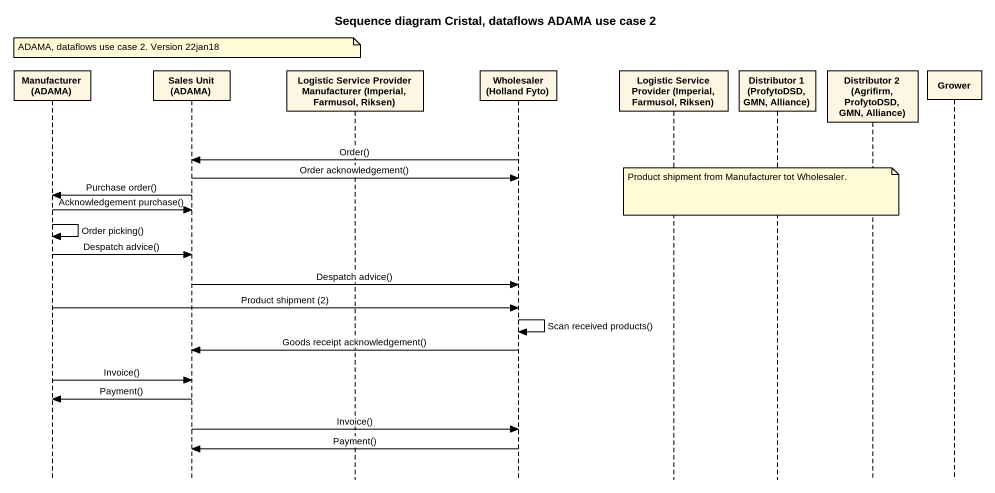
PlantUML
@startuml
title Sequence diagram Cristal, dataflows ADAMA use case 2
hide footbox
participant "Manufacturer (ADAMA)" as Manufacturer_ADAMA
participant "Sales Unit (ADAMA)" as Sales_Unit_ADAMA
participant "Logistic Service Provider Manufacturer (Imperial, Farmusol, Riksen)" as Logistic_Service_Provider
participant "Wholesaler (Holland Fyto)" as Wholesaler_Holland_Fyto
participant "Logistic Service Provider (Imperial, Farmusol, Riksen)" as Logistic_Service_Provider_2
participant "Distributor 1 (ProfytoDSD, GMN, Alliance)" as Distributor_1_ProfytoDSD
participant "Distributor 2 (Agrifirm, ProfytoDSD, GMN, Alliance)" as Distributor_2_Agrifirm
participant Grower

note over Sales_Unit_ADAMA : ADAMA, dataflows use case 2. Version 22jan18
Wholesaler_Holland_Fyto -> Sales_Unit_ADAMA : Order()
Sales_Unit_ADAMA -> Wholesaler_Holland_Fyto : Order acknowledgement()
note over Distributor_1_ProfytoDSD : Product shipment from Manufacturer tot Wholesaler.
Sales_Unit_ADAMA -> Manufacturer_ADAMA : Purchase order()
Manufacturer_ADAMA -> Sales_Unit_ADAMA : Acknowledgement purchase()
Manufacturer_ADAMA -> Manufacturer_ADAMA : Order picking()
Manufacturer_ADAMA -> Sales_Unit_ADAMA : Despatch advice()
Sales_Unit_ADAMA -> Wholesaler_Holland_Fyto : Despatch advice()
Manufacturer_ADAMA -> Wholesaler_Holland_Fyto : Product shipment (2)
Wholesaler_Holland_Fyto -> Wholesaler_Holland_Fyto : Scan received products()
Wholesaler_Holland_Fyto -> Sales_Unit_ADAMA : Goods receipt acknowledgement()
Manufacturer_ADAMA -> Sales_Unit_ADAMA : Invoice()
Sales_Unit_ADAMA -> Manufacturer_ADAMA : Payment()
Sales_Unit_ADAMA -> Wholesaler_Holland_Fyto : Invoice()
Wholesaler_Holland_Fyto -> Sales_Unit_ADAMA : Payment()
@enduml
